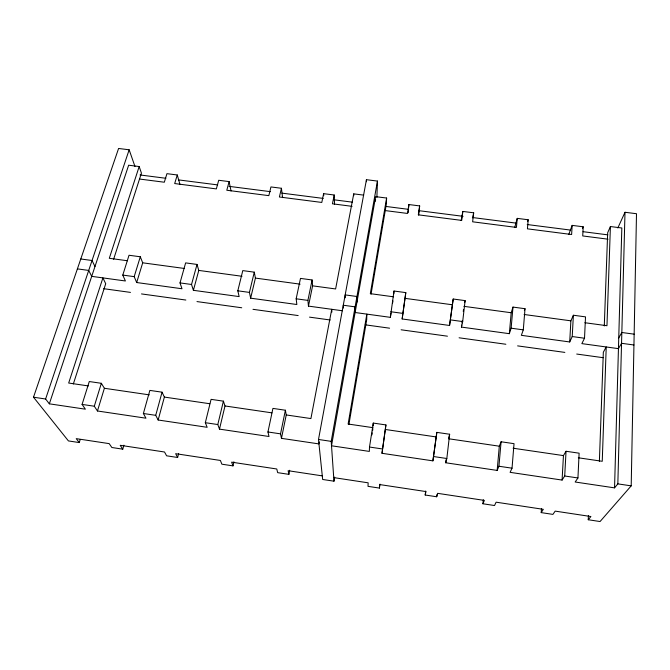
<?xml version="1.0" encoding="UTF-8"?>
<svg xmlns="http://www.w3.org/2000/svg" width="670" height="670" viewBox="0 0 670 670"><rect width="100%" height="100%" fill="white"/><g stroke="black" fill="none" stroke-linecap="round" stroke-linejoin="round"><path stroke-width="1" d="M356.934 302.237L356.951 296.5L345.176 294.901L345.243 297.781M366.406 181.738L366.44 179.694L377.453 181.076L376.892 197.424M588.411 515.582L588.243 519.744L600.06 521.536L631.199 485.859L636.5 213.722L625.001 212.273L617.832 227.968M446.053 459.762L445.701 462.769L497.157 470.415L499.309 446.195L501.093 441.773L514.032 443.666L512.031 468.188L510.088 472.342L562.088 480.072L563.445 455.6L566.041 451.27L579.115 453.188L577.95 477.961L575.162 482.015L614.549 487.869L617.841 483.874L625.001 212.273M614.549 487.869L621.827 227.993L610.412 226.535L607.673 232.733L604.29 325.963M375.485 201.218L375.543 199.384M599.382 461.303L603.335 352.211L606.224 346.968L602.246 461.295L578.344 457.786M610.412 226.535L606.961 325.721L584.885 322.731M445.701 462.769L446.831 458.515L449.637 434.244L436.84 432.376L432.904 460.859L382 453.297L385.928 424.931L373.265 423.08L369.505 447.041L369.338 451.413L331.516 445.784L375.635 196.645L386.607 198.044L386.288 204.425L371.046 294.18M373.14 425.835L373.265 423.08M633.946 344.991L621.551 343.3L618.444 348.643L581.853 343.626L584.516 338.233L585.521 316.877L573.378 315.235L570.874 320.829L569.709 341.96L521.361 335.327L523.295 329.858L525.02 308.711L512.994 307.086L511.193 312.739L509.334 333.677L461.463 327.102L461.697 325.025M568.771 234.374L572.155 225.38L583.193 226.787L582.724 235.941L608.05 239.19M562.088 480.072L564.71 475.993L566.041 451.27M569.709 341.96L572.222 336.549L573.378 315.235M572.155 225.38L571.627 234.517L527.424 228.839L528.186 219.768L517.248 218.37L514.736 227.431M588.243 519.744L590.898 516.528L555.179 511.118L552.934 514.393L541.209 512.609L541.469 508.538M343.35 308.074L343.274 305.235L355.108 306.86L355.117 312.513L390.359 317.346L394.01 291.023L405.802 292.614L402.151 318.962L449.553 325.469L453.205 299.013L465.114 300.621L462.685 321.567L461.463 327.102M393.793 293.921L394.01 291.023M333.727 477.609L368.148 482.819L368.014 486.353L379.413 488.078L379.672 484.561L425.978 491.571L425.199 495.021L436.698 496.763L437.602 493.329L484.36 500.406L482.919 503.773L494.535 505.532L496.102 502.182L543.311 509.326L541.209 512.609M382 453.297L385.928 424.931M408.181 212.717L408.365 210.673M408.633 207.608L408.909 204.543L419.654 205.916L418.675 215.103M497.157 470.415L498.932 466.245L501.093 441.773M509.334 333.677L511.126 328.191L512.994 307.086M517.248 218.37L516.428 227.431L472.626 221.803L473.673 212.809L462.836 211.427L461.178 220.556M402.151 318.962L405.802 292.614M482.919 503.773L483.305 499.736M461.94 322.948L462.183 320.871M463.272 311.525L463.506 309.448M436.698 496.763L436.932 494.762M462.836 211.427L461.722 220.405L418.323 214.835L419.654 205.916M432.904 460.859L436.84 432.376M449.553 325.469L453.205 299.013M425.199 495.021L425.693 491.026M379.413 488.078L379.999 484.108M371.925 434.905L372.252 432.837M372.57 430.776L372.897 428.708M390.359 317.346L391.004 313.242M392.612 302.966L392.93 300.914M408.909 204.543L407.519 213.445L385.317 210.598M386.607 198.044L370.326 293.661L393.575 296.81M348.919 424.445L366.716 319.632L366.842 314.121L348.124 424.026L373.056 427.678M366.44 179.694L318.501 439.478L322.664 479.477L333.97 481.186L334.682 477.082M333.97 481.186L331.215 441.363L377.453 181.076M319.347 441.873L318.97 443.917L281.467 438.347L280.537 433.85L285.387 410.224L272.933 408.399L267.941 431.982L269.013 436.497L219.484 429.127L217.8 424.546L223.403 401.154L211.083 399.353L205.33 422.695L207.164 427.301L158.154 420.006L155.725 415.333L162.056 392.185L149.862 390.401L143.38 413.507L145.959 418.197L97.451 410.986L94.294 406.221L82.083 404.412L89.286 381.54L101.346 383.299L104.386 388.273L97.451 410.986M363.684 195.129L353.743 193.864L335.62 288.954L312.597 285.839L312.103 279.968L300.487 278.402L296.165 298.795L296.852 304.515L250.639 298.175L249.433 292.405L254.282 272.162L242.783 270.613L237.808 290.814L239.148 296.592L193.387 290.311L191.528 284.482L197.014 264.432L185.632 262.891L180.012 282.908L181.997 288.753L136.68 282.531L134.184 276.643L140.306 256.778L129.025 255.253L122.786 275.085L125.399 280.981L91.706 276.358L88.716 270.429L77.402 268.879M123.917 445.181L122.769 449.168L120.206 445.299L164.518 451.999L166.612 455.809L177.625 457.484L175.649 453.682L220.388 460.457L221.871 464.193L232.984 465.876L231.619 462.158L276.785 468.992L277.656 472.651L288.879 474.352L289.683 470.256M472.668 217.876L473.673 212.809M139.519 179.041L164.317 182.223L166.947 173.664L177.265 174.979L174.686 183.555L216.343 188.906L218.713 180.272L229.123 181.603L226.803 190.246L268.829 195.64L270.94 186.938L281.434 188.278L279.39 196.997L321.793 202.441L323.627 193.663L334.221 195.012L332.437 203.806L352.093 206.335M281.467 438.347L286.241 414.948L285.387 410.224M342.445 310.771L308.46 306.106L312.597 285.839M308.46 306.106L307.907 300.403L312.103 279.968M464.704 302.53L465.114 300.621M232.984 465.876L233.905 461.814M219.484 429.127L224.994 405.961L223.403 401.154M250.639 298.175L255.421 278.092L254.282 272.162M449.637 434.244L448.49 438.741L499.309 446.195M177.625 457.484L178.655 453.456M158.154 420.006L164.376 397.076L162.056 392.185M193.387 290.311L198.789 270.42L197.014 264.432M527.65 221.577L528.186 219.768M136.68 282.531L142.702 262.816L140.306 256.778M94.294 406.221L101.346 383.299M134.971 166.487L129.159 149.795L118.59 148.464L33.5 397.209L68.432 440.927L79.261 442.569L80.182 439.587M73.332 383.977L105.718 283.695L102.912 277.899L68.675 383.039L88.323 385.92M113.607 259.282L141.429 173.128L139.176 166.545L128.657 165.205L49.337 403.826L85.383 409.186L82.083 404.412M139.176 166.545L109.302 258.293L127.501 260.756M49.337 403.826L45.61 399.002L129.159 149.795M524.375 310.595L525.02 308.711M582.481 228.579L583.193 226.787M618.745 337.94L621.835 332.496L634.155 334.163M140.022 174.962L165.9 178.279M178.329 179.87L217.666 184.903M229.056 186.361L270.471 191.662M281.852 193.119L323.267 198.421M333.618 199.752L352.253 202.139M385.501 206.394L408.264 209.308M418.608 210.631L463.087 216.326M472.392 217.516L515.841 223.077M527.215 224.534L570.664 230.095M583.076 231.686L607.899 234.86M142.702 262.816L184.468 268.477M198.789 270.42L241.996 276.274M255.421 278.092L300.101 284.147M405.233 298.385L452.099 304.733M463.875 306.332L511.193 312.739M524.099 314.49L570.874 320.829M80.785 258.98L92.041 260.504L94.973 266.518M122.786 275.085L134.184 276.643M180.012 282.908L191.528 284.482M237.808 290.814L249.433 292.405M296.165 298.795L307.907 300.403M390.752 311.734L402.687 313.367M450.642 319.925L462.685 321.567M511.126 328.191L523.295 329.858M572.222 336.549L584.516 338.233M103.674 288.695L130.466 292.396M141.496 293.921L185.841 300.043M196.98 301.584L241.736 307.773M252.984 309.322L298.167 315.562M309.523 317.136L330.235 319.992M365.276 324.833L389.588 328.191M401.112 329.791L447.443 336.189M459.084 337.797L505.858 344.254M517.608 345.879L564.844 352.403M576.711 354.045L603.26 357.713M104.386 388.273L149.326 394.865M164.376 397.076L209.735 403.725M224.994 405.961L271.903 412.846M286.241 414.948L310.913 418.566L331.742 309.305L331.876 312.078M385.568 429.512L435.852 436.89M513.111 448.222L563.445 455.6M33.5 397.209L45.61 399.002M143.38 413.507L155.725 415.333M205.33 422.695L217.8 424.546M267.941 431.982L280.537 433.85M318.501 439.478L331.215 441.363M433.875 456.588L446.831 458.515M498.932 466.245L512.031 468.188M564.71 475.993L577.95 477.961M617.841 483.874L631.199 485.859M369.505 447.041L382.319 448.942M322.295 475.876L288.125 470.708L288.879 474.352M122.769 449.168L111.865 447.51L109.177 443.624L76.229 438.641L79.261 442.569M177.265 174.979L179.97 184.451M229.123 181.603L231.049 191.009M281.434 188.278L282.581 197.625M323.627 193.663L323.736 195.724M334.221 195.012L334.556 204.3M353.743 193.864L353.752 195.69"/></g></svg>
